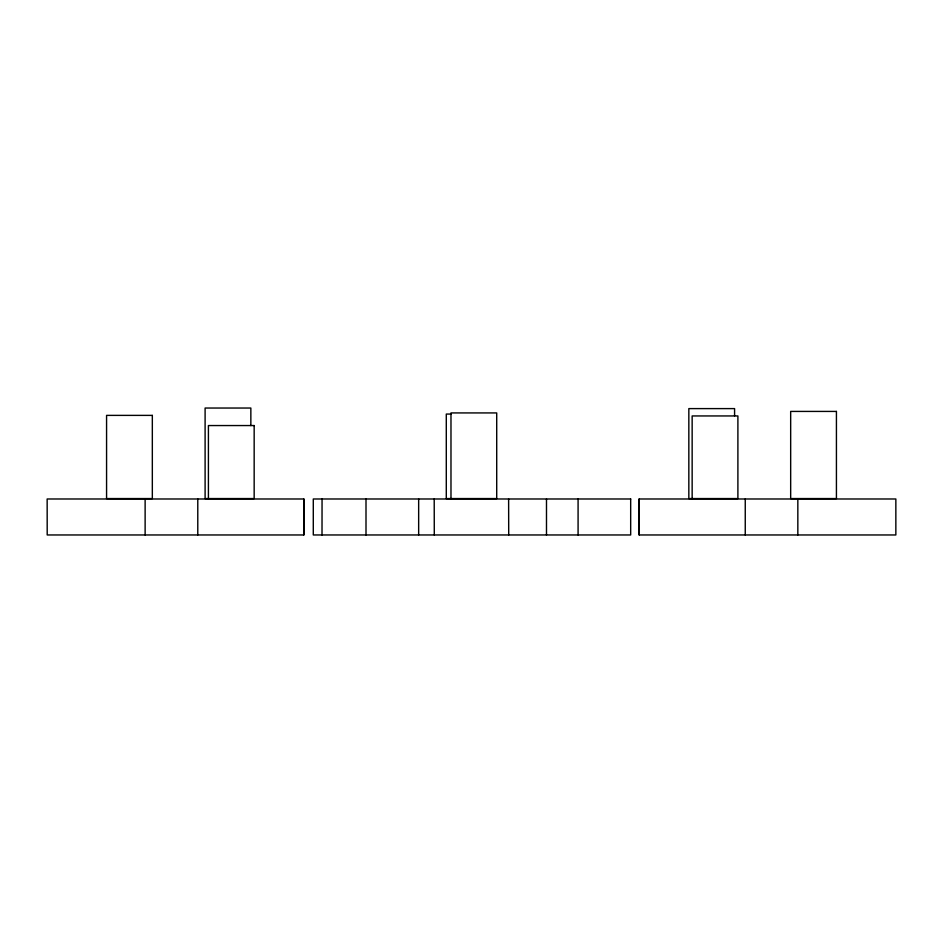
<?xml version="1.0" encoding="UTF-8"?>
<svg xmlns="http://www.w3.org/2000/svg" width="943" height="943" viewBox="0 0 943 943"><rect width="100%" height="100%" fill="white"/><g stroke="black" fill="none" stroke-linecap="round" stroke-linejoin="round"><path stroke-width="1.41" d="M451.226 414.06L446.287 414.06L446.287 498.564L496.713 498.564L496.713 412.928L450.978 412.928L450.978 498.564M208.108 498.564L205.102 498.564L205.102 408.036L250.85 408.036L250.85 425.552M303.858 498.988L47.15 498.988L47.197 534.964L303.858 534.964L303.858 498.988L303.764 534.964M639.142 498.988L895.85 498.988L895.85 534.964L639.142 534.964L639.142 498.988L639.236 534.964M797.837 498.988L797.837 534.964M745.253 498.988L745.253 534.964M734.585 415.851L734.585 408.602L688.838 408.602L688.838 498.564L737.897 498.564L737.897 415.946L692.15 415.946L692.15 498.564M578.083 498.988L578.083 534.964M546.492 498.988L546.492 534.964M508.619 498.988L508.713 534.964M434.204 498.988L434.287 534.964M418.657 498.988L418.657 534.964M366.002 498.988L366.002 534.964M322.058 498.988L322.011 534.964M197.782 498.988L197.782 534.964M145.128 498.988L145.128 534.964M836.429 411.419L790.67 411.419L790.67 498.564L836.429 498.564L836.429 411.419M152.33 415.38L106.571 415.38L106.571 498.564L152.33 498.564L152.33 415.38M254.162 425.552L208.415 425.552L208.415 498.564L254.162 498.564L254.162 425.552M630.678 498.988L313.288 498.988L313.288 534.964L630.678 534.964L630.678 498.988"/></g></svg>
